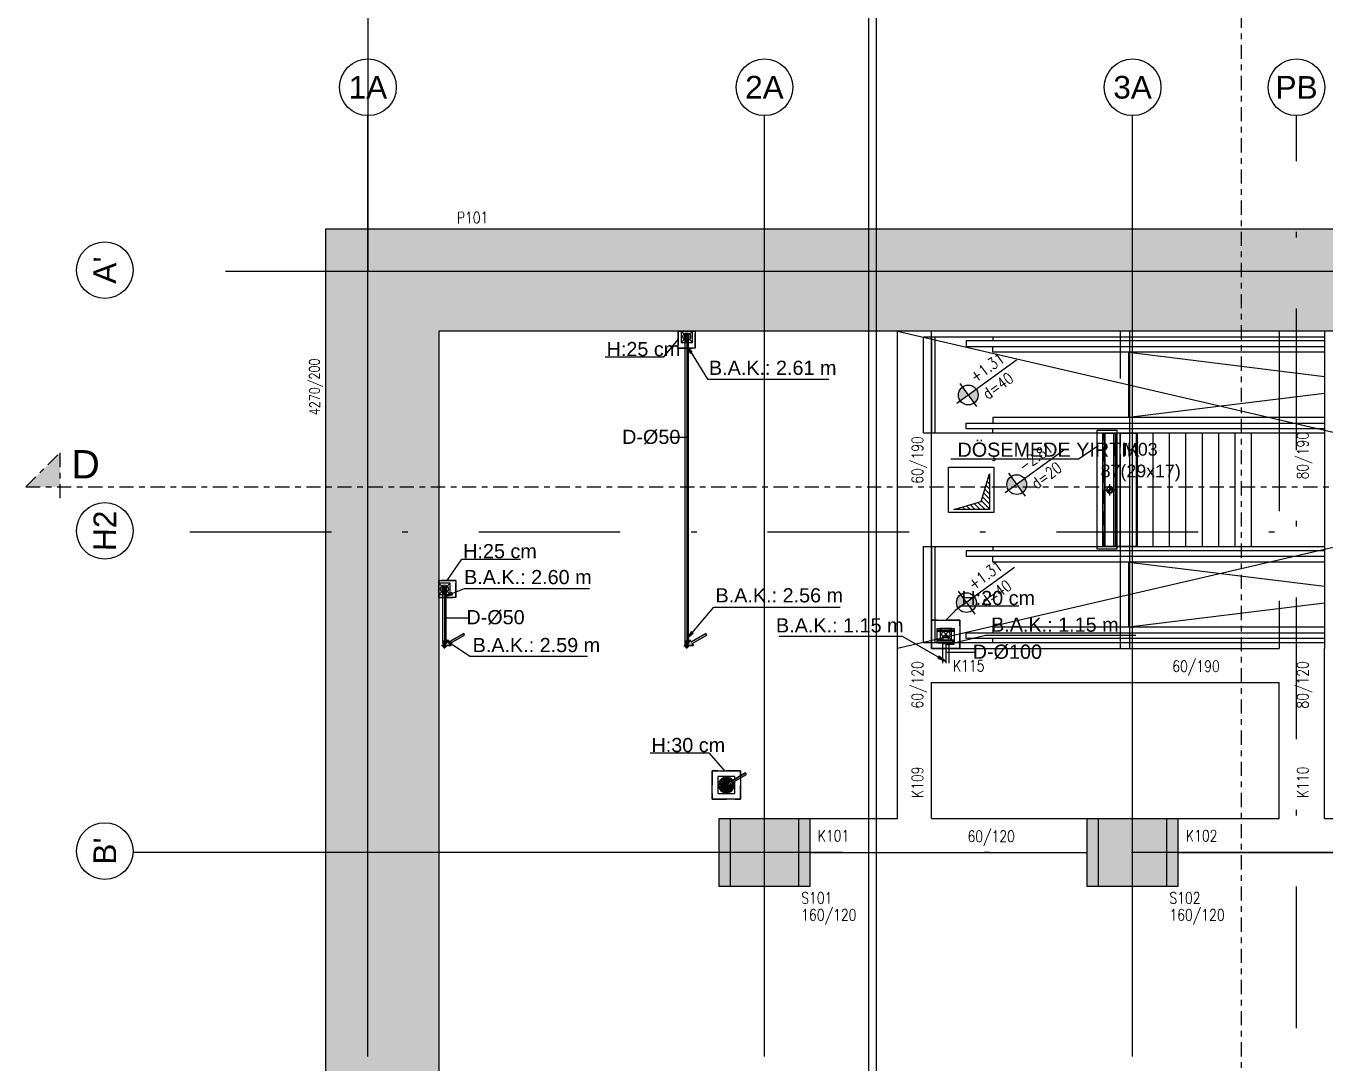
# Model space of a CAD drawing. Header units: millimetres. Extents: x 400408 to 401334, y 4543945 to 4544229.
# Drawn here: x 400591.96 to 400614.89, y 4544118.56 to 4544136.86 of the extents above; entities that cross this region are included whole.
import ezdxf
from ezdxf.enums import TextEntityAlignment as Align

# ---------------------------------------------------------------- set-up
doc = ezdxf.new("R2010")
doc.units = ezdxf.units.MM
for name, pattern in [('AKS', [3, 2.5, -0.25, 0, -0.25]), ('CENTER', [2, 1.25, -0.25, 0.25, -0.25]), ('CIZGI', [0.4, 0.25, -0.15]), ('CONTINU', [0]), ('DASHDOT2', [0.5, 0.25, -0.125, 0, -0.125]), ('HIDDEN', [0.375, 0.25, -0.125]), ('HIDDEN2', [4.7625, 3.175, -1.5875])]:
    doc.linetypes.add(name, pattern=pattern)
for name, color, linetype in [('aks prota', 2, 'AKS'), ('altlık_PROTA', 8, 'Continuous'), ('bosluk prota', 2, 'Continuous'), ('bosluk tarama prota', 8, 'Continuous'), ('caks prota', 4, 'Continuous'), ('kesit tarama prota', 252, 'Continuous'), ('kiriş boyutu prota', 6, 'Continuous'), ('kiriş prota', 6, 'Continuous'), ('kolon prota', 1, 'Continuous'), ('kolon tarama prota', 252, 'Continuous'), ('lkolon prota', 4, 'Continuous'), ('lperde prota', 4, 'Continuous'), ('merdiven prota', 2, 'Continuous'), ('perde prota', 1, 'Continuous'), ('PRT-AL-TUNEL_EKSENI', 14, 'DASHDOT2'), ('PRT-MI-a_fit_drainage', 10, 'Continuous'), ('prt-s-taxis', 7, 'Continuous'), ('skesit prota', 7, 'Continuous'), ('st-s_level (kot)', 6, 'Continuous'), ('st-s_levelmark (kot işareti)', 4, 'Continuous'), ('st_s_ölçü', 4, 'Continuous'), ('taks prota', 7, 'Continuous'), ('temel prota', 6, 'Continuous'), ('tkesit prota', 7, 'Continuous'), ('tkiris prota', 6, 'Continuous'), ('tkolon prota', 6, 'Continuous'), ('tperde prota', 6, 'Continuous')]:
    doc.layers.add(name, color=color, linetype=linetype)
doc.styles.add('Arial', font='Arial.ttf')
doc.styles.add('OLCU', font='romanstw.shx')
doc.styles.add('PRT-MI-a_Arial', font='Arial.ttf', dxfattribs={"height": 30})
doc.styles.add('TAKS', font='Arial Unicode.ttf')
doc.styles.add('TKIRIS', font='romanstw.shx')
doc.styles.add('tkolon', font='romanstw.shx')

# ---------------------------------------------------------------- blocks, each defined once
blk = doc.blocks.new('yürüyen mer 1-')
at = {"color": 253}
blk.add_lwpolyline([(-143.4, 35), (-143.4, 205)], dxfattribs=at)
at = {"layer": 'st_s_ölçü', "color": 252, "ltscale": 0.1}
blk.add_line((-830.5, 205), (-830.5, 35), dxfattribs=at)
for points in [[(-143.4, 205), (-851.5, 205), (-851.5, 35), (-143.4, 35)], [(-143.4, 197.5), (-775.8, 197.5), (-775.8, 187.7), (-143.4, 187.7)], [(-728.8, 205), (-728.8, 197.5)], [(-143.4, 177.5), (-728.8, 177.5), (-728.8, 187.7)], [(-143.4, 135), (-488.6, 177.5), (-488.6, 62.5), (-143.4, 105)], [(-143.4, 42.5), (-775.8, 42.5), (-775.8, 52.2), (-143.4, 52.2)], [(-143.4, 62.5), (-728.8, 62.5), (-728.8, 52.2)], [(-728.8, 35), (-728.8, 42.5)]]:
    blk.add_lwpolyline(points, dxfattribs=at)
blk = doc.blocks.new('MEKANİK+2.81')
at = {"layer": 'altlık_PROTA'}
for points in [[(7660, -22209), (7722, -22347), (7756, -22326)], [(3383, -26640), (3529, -26603), (3515, -26566)], [(7660, -27389), (7772, -27287), (7742, -27262)], [(3403, -27505), (3501, -27505), (3479, -27467), (3738, -27318), (3723, -27292), (3464, -27441), (3442, -27403), (3383, -27505)], [(3383, -27389), (3496, -27488), (3518, -27455)], [(7681, -27505), (7778, -27505), (7756, -27467), (8015, -27318), (8000, -27292), (7741, -27441), (7719, -27403), (7660, -27505)], [(12233, -27493), (12383, -27477), (12374, -27439)], [(12233, -27784), (12113, -27692), (12093, -27726)], [(8381, -29965), (8478, -29965), (8457, -29927), (8715, -29777), (8700, -29751), (8441, -29901), (8419, -29862), (8360, -29965)]]:
    blk.add_hatch(color=256, dxfattribs=at).paths.add_polyline_path(points, flags=0)
for p, q in [((7510, -21955), (7810, -21955)), ((7510, -22255), (7510, -21955)), ((7700, -22015), (7620, -22015)), ((7620, -22015), (7620, -22095)), ((7660, -22105), (7660, -22005)), ((7700, -22095), (7700, -22015)), ((7810, -21955), (7810, -22255)), ((7258, -22412), (7510, -22105)), ((7610, -22055), (7710, -22055)), ((7620, -22095), (7700, -22095)), ((7628, -22050), (7623, -22050)), ((7623, -22060), (7628, -22060)), ((7626, -22114), (7626, -22133)), ((7627, -22133), (7627, -27427)), ((7629, -22050), (7628, -22050)), ((7628, -22060), (7629, -22060)), ((7641, -22050), (7635, -22050)), ((7635, -22060), (7641, -22060)), ((7654, -22050), (7648, -22050)), ((7648, -22060), (7654, -22060)), ((7655, -22018), (7655, -22023)), ((7655, -22023), (7655, -22024)), ((7655, -22030), (7655, -22036)), ((7655, -22043), (7655, -22049)), ((7655, -22061), (7655, -22068)), ((7655, -22075), (7655, -22080)), ((7655, -22087), (7655, -22088)), ((7655, -22088), (7655, -22092)), ((7660, -22095), (7660, -22114)), ((7660, -22114), (7660, -22133)), ((7660, -22133), (7660, -27427)), ((7660, -22209), (7722, -22347)), ((7756, -22326), (7660, -22209)), ((7660, -22209), (8025, -22802)), ((7665, -22023), (7665, -22018)), ((7665, -22024), (7665, -22023)), ((7665, -22036), (7665, -22030)), ((7665, -22049), (7665, -22043)), ((7665, -22068), (7665, -22061)), ((7665, -22080), (7665, -22075)), ((7665, -22088), (7665, -22087)), ((7665, -22092), (7665, -22088)), ((7673, -22050), (7666, -22050)), ((7666, -22060), (7673, -22060)), ((7685, -22050), (7680, -22050)), ((7680, -22060), (7685, -22060)), ((7692, -22050), (7692, -22050)), ((7692, -22060), (7692, -22060)), ((7697, -22050), (7693, -22050)), ((7693, -22060), (7697, -22060)), ((7693, -27427), (7693, -22133)), ((7694, -22133), (7694, -22114)), ((6223, -22412), (7258, -22412)), ((7810, -22255), (7510, -22255)), ((7722, -22347), (7756, -22326)), ((8025, -22802), (10168, -22802)), ((7660, -23831), (7365, -23831)), ((14904, -23705), (15254, -23705)), ((14904, -25805), (14904, -23705)), ((15004, -23755), (15034, -23755)), ((15004, -25755), (15004, -23755)), ((15034, -23755), (15049, -23755)), ((15034, -25755), (15034, -23755)), ((15049, -23755), (15204, -23755)), ((15049, -25755), (15049, -23755)), ((15204, -23755), (15224, -23755)), ((15204, -25755), (15204, -23755)), ((15224, -23755), (15254, -23755)), ((15224, -23755), (15224, -25755)), ((15254, -23705), (15254, -25805)), ((15254, -25755), (15254, -23755)), ((14574, -24217), (14904, -23987)), ((14574, -24217), (12323, -24217)), ((15029, -24755), (15229, -24755)), ((15129, -24855), (15129, -24655)), ((15254, -25805), (14904, -25805)), ((15034, -25755), (15004, -25755)), ((15049, -25755), (15034, -25755)), ((15204, -25755), (15049, -25755)), ((15224, -25755), (15204, -25755)), ((15254, -25755), (15224, -25755)), ((3433, -26355), (3691, -25977)), ((3691, -25977), (4726, -25977)), ((3283, -26655), (3283, -26355)), ((3283, -26355), (3583, -26355)), ((3583, -26355), (3583, -26655)), ((3333, -26505), (3433, -26505)), ((3423, -26465), (3343, -26465)), ((3343, -26465), (3343, -26545)), ((3343, -26545), (3423, -26545)), ((3350, -26500), (3346, -26500)), ((3346, -26510), (3350, -26510)), ((3348, -26564), (3348, -26583)), ((3351, -26500), (3350, -26500)), ((3350, -26510), (3351, -26510)), ((3350, -26583), (3350, -27427)), ((3363, -26500), (3358, -26500)), ((3358, -26510), (3363, -26510)), ((3376, -26500), (3370, -26500)), ((3370, -26510), (3376, -26510)), ((3378, -26468), (3378, -26473)), ((3378, -26473), (3378, -26474)), ((3378, -26480), (3378, -26486)), ((3378, -26493), (3378, -26499)), ((3378, -26511), (3378, -26518)), ((3378, -26525), (3378, -26530)), ((3378, -26537), (3378, -26538)), ((3378, -26538), (3378, -26542)), ((3383, -26555), (3383, -26455)), ((3383, -26640), (3735, -26499)), ((3383, -26545), (3383, -26564)), ((3383, -26564), (3383, -26583)), ((3515, -26566), (3383, -26640)), ((3383, -26583), (3383, -27427)), ((3383, -26640), (3529, -26603)), ((3388, -26473), (3388, -26468)), ((3388, -26474), (3388, -26473)), ((3388, -26486), (3388, -26480)), ((3388, -26499), (3388, -26493)), ((3388, -26518), (3388, -26511)), ((3388, -26530), (3388, -26525)), ((3388, -26538), (3388, -26537)), ((3388, -26542), (3388, -26538)), ((3395, -26500), (3389, -26500)), ((3389, -26510), (3395, -26510)), ((3407, -26500), (3402, -26500)), ((3402, -26510), (3407, -26510)), ((3415, -26500), (3414, -26500)), ((3414, -26510), (3415, -26510)), ((3420, -26500), (3415, -26500)), ((3415, -26510), (3420, -26510)), ((3416, -27427), (3416, -26583)), ((3417, -26583), (3417, -26564)), ((3423, -26545), (3423, -26465)), ((3529, -26603), (3515, -26566)), ((3735, -26499), (5943, -26499)), ((3583, -26655), (3283, -26655)), ((7660, -27389), (8137, -26825)), ((8137, -26825), (10371, -26825)), ((12233, -27055), (12486, -26802)), ((12486, -26802), (13521, -26802)), ((3383, -27012), (3797, -27012)), ((11983, -27555), (11983, -27055)), ((11983, -27055), (12483, -27055)), ((12483, -27055), (12483, -27555)), ((7742, -27262), (7660, -27389)), ((7660, -27389), (7772, -27287)), ((7772, -27287), (7742, -27262)), ((12083, -27235), (12083, -27205)), ((12083, -27205), (12383, -27205)), ((12083, -27251), (12083, -27235)), ((12083, -27235), (12383, -27235)), ((12083, -27405), (12083, -27251)), ((12083, -27251), (12383, -27251)), ((12383, -27205), (12383, -27235)), ((12383, -27235), (12383, -27251)), ((12383, -27251), (12383, -27405)), ((3333, -27505), (3383, -27505)), ((3348, -27427), (3348, -27446)), ((3383, -27389), (3496, -27488)), ((3518, -27455), (3383, -27389)), ((3383, -27389), (3834, -27690)), ((3442, -27403), (3383, -27505)), ((3442, -27403), (3383, -27505)), ((3383, -27428), (3383, -27446)), ((3383, -27446), (3383, -27473)), ((3383, -27555), (3383, -27455)), ((3383, -27505), (3501, -27505)), ((3501, -27505), (3383, -27505)), ((3417, -27446), (3417, -27427)), ((3464, -27441), (3442, -27403)), ((3464, -27441), (3442, -27403)), ((3723, -27292), (3464, -27441)), ((3464, -27441), (3723, -27292)), ((3479, -27467), (3738, -27318)), ((3479, -27467), (3738, -27318)), ((3501, -27505), (3479, -27467)), ((3479, -27467), (3501, -27505)), ((3496, -27488), (3518, -27455)), ((3738, -27318), (3723, -27292)), ((3738, -27318), (3723, -27292)), ((7610, -27505), (7660, -27505)), ((7626, -27427), (7626, -27446)), ((7719, -27403), (7660, -27505)), ((7719, -27403), (7660, -27505)), ((7660, -27428), (7660, -27446)), ((7660, -27446), (7660, -27473)), ((7660, -27555), (7660, -27455)), ((7660, -27505), (7778, -27505)), ((7778, -27505), (7660, -27505)), ((7694, -27446), (7694, -27427)), ((7741, -27441), (7719, -27403)), ((7741, -27441), (7719, -27403)), ((8000, -27292), (7741, -27441)), ((7741, -27441), (8000, -27292)), ((7756, -27467), (8015, -27318)), ((7756, -27467), (8015, -27318)), ((7778, -27505), (7756, -27467)), ((7756, -27467), (7778, -27505)), ((8015, -27318), (8000, -27292)), ((8015, -27318), (8000, -27292)), ((11471, -27344), (9290, -27344)), ((12233, -27784), (11471, -27344)), ((12083, -27425), (12083, -27405)), ((12083, -27405), (12193, -27405)), ((12083, -27455), (12083, -27425)), ((12383, -27425), (12083, -27425)), ((12083, -27455), (12383, -27455)), ((12174, -27465), (12174, -27812)), ((12183, -27330), (12183, -27425)), ((12183, -27330), (12283, -27330)), ((12183, -27455), (12183, -27465)), ((12283, -27465), (12183, -27465)), ((12233, -27493), (12937, -27323)), ((12374, -27439), (12233, -27493)), ((12233, -27465), (12233, -27812)), ((12233, -27493), (12383, -27477)), ((12272, -27405), (12383, -27405)), ((12283, -27425), (12283, -27330)), ((12283, -27465), (12283, -27455)), ((12292, -27812), (12292, -27465)), ((12383, -27477), (12374, -27439)), ((12383, -27405), (12383, -27425)), ((12383, -27425), (12383, -27455)), ((12937, -27323), (15587, -27323)), ((3834, -27690), (5907, -27690)), ((12483, -27555), (11983, -27555)), ((12113, -27692), (12093, -27726)), ((12093, -27726), (12233, -27784)), ((12233, -27784), (12113, -27692)), ((12233, -27621), (12735, -27621)), ((7015, -29397), (8050, -29397)), ((8050, -29397), (8330, -29715)), ((8110, -30215), (8110, -29715)), ((8110, -29715), (8610, -29715)), ((8700, -29751), (8441, -29901)), ((8441, -29901), (8700, -29751)), ((8457, -29927), (8715, -29777)), ((8457, -29927), (8715, -29777)), ((8610, -29715), (8610, -30215)), ((8715, -29777), (8700, -29751)), ((8715, -29777), (8700, -29751)), ((8510, -29815), (8210, -29815)), ((8210, -29815), (8210, -30115)), ((8241, -29960), (8221, -29960)), ((8221, -29970), (8241, -29970)), ((8260, -29965), (8360, -29965)), ((8286, -29960), (8266, -29960)), ((8266, -29970), (8286, -29970)), ((8331, -29960), (8311, -29960)), ((8311, -29970), (8331, -29970)), ((8355, -29825), (8355, -29845)), ((8355, -29870), (8355, -29890)), ((8355, -29915), (8355, -29935)), ((8355, -29994), (8355, -30014)), ((8355, -30039), (8355, -30060)), ((8419, -29862), (8360, -29965)), ((8419, -29862), (8360, -29965)), ((8360, -30065), (8360, -29865)), ((8360, -29965), (8478, -29965)), ((8478, -29965), (8360, -29965)), ((8365, -29845), (8365, -29825)), ((8365, -29890), (8365, -29870)), ((8365, -29935), (8365, -29915)), ((8365, -30014), (8365, -29994)), ((8365, -30060), (8365, -30039)), ((8390, -29970), (8410, -29970)), ((8441, -29901), (8419, -29862)), ((8441, -29901), (8419, -29862)), ((8435, -29970), (8455, -29970)), ((8478, -29965), (8457, -29927)), ((8457, -29927), (8478, -29965)), ((8500, -29960), (8480, -29960)), ((8480, -29970), (8500, -29970)), ((8510, -29861), (8510, -29815)), ((8510, -30115), (8510, -29895)), ((8610, -30215), (8110, -30215)), ((8210, -30115), (8510, -30115)), ((8355, -30085), (8355, -30105)), ((8365, -30105), (8365, -30085))]:
    blk.add_line(p, q, dxfattribs=at)
at = {"layer": 'altlık_PROTA', "flags": 128}
for points in [[(7630, -22055), (7630, -22054), (7630, -22053), (7630, -22052), (7630, -22050), (7631, -22049), (7631, -22048), (7631, -22047), (7632, -22046), (7632, -22045), (7632, -22043), (7633, -22042), (7633, -22041), (7634, -22040), (7635, -22039), (7635, -22038), (7636, -22037), (7637, -22036), (7637, -22035), (7638, -22034), (7639, -22034), (7640, -22033), (7641, -22032), (7642, -22031), (7643, -22031), (7644, -22030), (7645, -22029), (7646, -22029), (7647, -22028), (7648, -22028), (7649, -22027), (7650, -22027), (7652, -22026), (7653, -22026), (7654, -22026), (7655, -22025), (7656, -22025), (7657, -22025), (7659, -22025), (7660, -22025), (7660, -22025)], [(7630, -22066), (7630, -22064), (7630, -22063), (7630, -22062), (7630, -22061), (7630, -22060), (7630, -22059), (7630, -22058), (7630, -22058), (7630, -22057), (7630, -22056), (7630, -22056), (7630, -22056), (7630, -22055), (7630, -22055), (7630, -22055)], [(7630, -22095), (7630, -22093), (7630, -22091), (7630, -22089), (7630, -22087), (7630, -22085), (7630, -22083), (7630, -22081), (7630, -22079), (7630, -22077), (7630, -22075), (7630, -22073), (7630, -22072)], [(7630, -22114), (7630, -22112), (7630, -22109), (7630, -22107), (7630, -22105), (7630, -22102), (7630, -22100), (7630, -22098), (7630, -22095)], [(7660, -22025), (7661, -22025), (7663, -22025), (7664, -22025), (7665, -22025), (7666, -22026), (7667, -22026), (7668, -22026), (7670, -22027), (7671, -22027), (7672, -22027), (7673, -22028), (7674, -22028), (7675, -22029), (7676, -22030), (7677, -22030), (7678, -22031), (7679, -22032), (7680, -22033), (7681, -22033), (7682, -22034), (7683, -22035), (7683, -22036), (7684, -22037), (7685, -22038), (7686, -22039), (7686, -22040), (7687, -22041), (7687, -22042), (7688, -22043), (7688, -22044), (7689, -22045), (7689, -22047), (7689, -22048), (7690, -22049), (7690, -22050), (7690, -22051), (7690, -22052), (7690, -22054), (7690, -22055), (7690, -22055)], [(7690, -22055), (7690, -22055), (7690, -22055), (7690, -22056), (7690, -22056), (7690, -22056), (7690, -22057), (7690, -22058), (7690, -22058), (7690, -22059), (7690, -22060), (7690, -22061), (7690, -22062), (7690, -22063), (7690, -22064), (7690, -22066)], [(7690, -22072), (7690, -22073), (7690, -22075), (7690, -22077), (7690, -22079), (7690, -22081), (7690, -22082), (7690, -22085), (7690, -22087), (7690, -22089), (7690, -22091), (7690, -22093), (7690, -22095)], [(7690, -22095), (7690, -22098), (7690, -22100), (7690, -22102), (7690, -22104), (7690, -22107), (7690, -22109), (7690, -22112), (7690, -22114), (7690, -22114)], [(3353, -26505), (3353, -26504), (3353, -26503), (3353, -26502), (3353, -26500), (3353, -26499), (3353, -26498), (3354, -26497), (3354, -26496), (3354, -26495), (3355, -26493), (3355, -26492), (3356, -26491), (3356, -26490), (3357, -26489), (3358, -26488), (3358, -26487), (3359, -26486), (3360, -26485), (3361, -26484), (3362, -26484), (3363, -26483), (3363, -26482), (3364, -26481), (3365, -26481), (3366, -26480), (3367, -26479), (3368, -26479), (3370, -26478), (3371, -26478), (3372, -26477), (3373, -26477), (3374, -26476), (3375, -26476), (3376, -26476), (3378, -26475), (3379, -26475), (3380, -26475), (3381, -26475), (3382, -26475), (3383, -26475)], [(3353, -26516), (3353, -26514), (3353, -26513), (3353, -26512), (3353, -26511), (3353, -26510), (3353, -26509), (3353, -26508), (3353, -26508), (3353, -26507), (3353, -26506), (3353, -26506), (3353, -26506), (3353, -26505), (3353, -26505), (3353, -26505)], [(3353, -26545), (3353, -26543), (3353, -26541), (3353, -26539), (3353, -26537), (3353, -26535), (3353, -26533), (3353, -26531), (3353, -26529), (3353, -26527), (3353, -26525), (3353, -26523), (3353, -26522)], [(3353, -26564), (3353, -26562), (3353, -26559), (3353, -26557), (3353, -26555), (3353, -26552), (3353, -26550), (3353, -26548), (3353, -26545)], [(3383, -26475), (3384, -26475), (3385, -26475), (3386, -26475), (3387, -26475), (3389, -26476), (3390, -26476), (3391, -26476), (3392, -26477), (3393, -26477), (3394, -26477), (3396, -26478), (3397, -26478), (3398, -26479), (3399, -26480), (3400, -26480), (3401, -26481), (3402, -26482), (3403, -26483), (3403, -26483), (3404, -26484), (3405, -26485), (3406, -26486), (3407, -26487), (3407, -26488), (3408, -26489), (3409, -26490), (3409, -26491), (3410, -26492), (3410, -26493), (3411, -26494), (3411, -26495), (3412, -26497), (3412, -26498), (3412, -26499), (3412, -26500), (3413, -26501), (3413, -26502), (3413, -26504), (3413, -26505), (3413, -26505)], [(3413, -26505), (3413, -26505), (3413, -26505), (3413, -26506), (3413, -26506), (3413, -26506), (3413, -26507), (3413, -26508), (3413, -26508), (3413, -26509), (3413, -26510), (3413, -26511), (3413, -26512), (3413, -26513), (3413, -26514), (3413, -26516)], [(3413, -26522), (3413, -26523), (3413, -26525), (3413, -26527), (3413, -26529), (3413, -26531), (3413, -26532), (3413, -26535), (3413, -26537), (3413, -26539), (3413, -26541), (3413, -26543), (3413, -26545)], [(3413, -26545), (3413, -26548), (3413, -26550), (3413, -26552), (3413, -26554), (3413, -26557), (3413, -26559), (3413, -26562), (3413, -26564), (3413, -26564)], [(3353, -27446), (3353, -27449), (3353, -27451), (3353, -27454), (3353, -27456), (3353, -27458), (3353, -27461), (3353, -27463), (3353, -27465), (3353, -27467), (3353, -27470), (3353, -27472), (3353, -27474), (3353, -27476), (3353, -27478), (3353, -27480), (3353, -27482), (3353, -27484), (3353, -27485), (3353, -27487), (3353, -27489), (3353, -27490), (3353, -27492)], [(3353, -27492), (3353, -27493), (3353, -27495), (3353, -27496), (3353, -27497), (3353, -27498), (3353, -27500), (3353, -27501), (3353, -27501), (3353, -27502), (3353, -27503), (3353, -27504), (3353, -27504), (3353, -27504), (3353, -27505), (3353, -27505), (3353, -27505), (3353, -27505)], [(3413, -27453), (3413, -27451), (3413, -27449), (3413, -27447), (3413, -27446)], [(7630, -27446), (7630, -27449), (7630, -27451), (7630, -27454), (7630, -27456), (7630, -27458), (7630, -27461), (7630, -27463), (7630, -27465), (7630, -27467), (7630, -27470), (7630, -27472), (7630, -27474), (7630, -27476), (7630, -27478), (7630, -27480), (7630, -27482), (7630, -27484), (7630, -27485), (7630, -27487), (7630, -27489), (7630, -27490), (7630, -27492)], [(7630, -27492), (7630, -27493), (7630, -27495), (7630, -27496), (7630, -27497), (7630, -27498), (7630, -27500), (7630, -27501), (7630, -27501), (7630, -27502), (7630, -27503), (7630, -27504), (7630, -27504), (7630, -27504), (7630, -27505), (7630, -27505), (7630, -27505), (7630, -27505)], [(7690, -27453), (7690, -27451), (7690, -27449), (7690, -27447), (7690, -27446)]]:
    blk.add_lwpolyline(points, dxfattribs=at)
at = {"layer": 'altlık_PROTA'}
for centre, radius, start, end in [((7660, -22055), 37.3, 97.6967, 172.3033), ((7660, -22055), 37.3, 187.6967, 262.3033), ((7660, -22055), 34.3, 90, 270), ((7660, -22055), 33, 0, 180), ((7660, -22055), 33, 180, 0), ((7660, -22055), 32, 98.9893, 171.0107), ((7660, -22055), 32, 188.9893, 261.0107), ((7660, -22055), 25.3, 101.3831, 168.6169), ((7660, -22055), 25.3, 191.3831, 258.6169), ((7660, -22055), 20, 104.4775, 165.5225), ((7660, -22055), 20, 194.4775, 255.5225), ((7660, -22072), 16.5, 90, 270), ((7660, -22055), 13.3, 112.0243, 157.9757), ((7660, -22055), 13.3, 202.0243, 247.9757), ((7660, -22055), 8, 128.6822, 141.3178), ((7660, -22055), 8, 218.6822, 231.3178), ((7660, -22055), 34.3, 270, 90), ((7660, -22039), 16.5, 270, 90), ((7660, -22055), 37.3, 7.6967, 82.3033), ((7660, -22055), 32, 8.9893, 81.0107), ((7660, -22055), 25.3, 11.3831, 78.6169), ((7660, -22055), 20, 14.4775, 75.5225), ((7660, -22055), 13.3, 22.0243, 67.9757), ((7660, -22055), 8, 38.6822, 51.3178), ((7660, -22055), 37.3, 277.6967, 352.3033), ((7660, -22055), 13.3, 292.0243, 337.9757), ((7660, -22055), 8, 308.6822, 321.3178), ((7660, -22055), 25.3, 281.3831, 348.6169), ((7660, -22055), 20, 284.4775, 345.5225), ((7660, -22055), 32, 278.9893, 351.0107), ((15129, -24755), 59, 0, 180), ((15129, -24755), 59, 180, 0), ((15129, -24755), 50, 90, 270), ((15129, -24785), 29.5, 90, 270), ((15129, -24726), 29.5, 270, 90), ((15129, -24755), 50, 270, 90), ((3383, -26505), 37.3, 97.6967, 172.3033), ((3383, -26505), 37.3, 187.6967, 262.3033), ((3383, -26505), 34.3, 90, 270), ((3383, -26505), 33, 0, 180), ((3383, -26505), 33, 180, 0), ((3383, -26505), 32, 98.9893, 171.0107), ((3383, -26505), 32, 188.9893, 261.0107), ((3383, -26505), 25.3, 101.3831, 168.6169), ((3383, -26505), 25.3, 191.3831, 258.6169), ((3383, -26505), 20, 104.4775, 165.5225), ((3383, -26505), 20, 194.4775, 255.5225), ((3383, -26522), 16.5, 90, 270), ((3383, -26505), 13.3, 112.0243, 157.9757), ((3383, -26505), 13.3, 202.0243, 247.9757), ((3383, -26505), 8, 128.6822, 141.3178), ((3383, -26505), 8, 218.6822, 231.3178), ((3383, -26505), 34.3, 270, 90), ((3383, -26489), 16.5, 270, 90), ((3383, -26505), 37.3, 7.6967, 82.3033), ((3383, -26505), 32, 8.9893, 81.0107), ((3383, -26505), 25.3, 11.3831, 78.6169), ((3383, -26505), 20, 14.4775, 75.5225), ((3383, -26505), 13.3, 22.0243, 67.9757), ((3383, -26505), 8, 38.6822, 51.3178), ((3383, -26505), 37.3, 277.6967, 352.3033), ((3383, -26505), 13.3, 292.0243, 337.9757), ((3383, -26505), 8, 308.6822, 321.3178), ((3383, -26505), 25.3, 281.3831, 348.6169), ((3383, -26505), 20, 284.4775, 345.5225), ((3383, -26505), 32, 278.9893, 351.0107), ((3383, -27505), 34.3, 151.9253, 270), ((3383, -27505), 33, 59.8796, 180), ((3383, -27505), 33, 180, 359.9924), ((3383, -27505), 30.2, 170, 270), ((3383, -27522), 16.5, 90.1655, 270), ((3383, -27489), 16.5, 30.1167, 90), ((3383, -27505), 34.3, 270, 0), ((3383, -27505), 30.2, 270, 359.9922), ((7660, -27505), 34.3, 151.9253, 270), ((7660, -27505), 33, 59.8226, 180), ((7660, -27505), 33, 180, 0), ((7660, -27505), 30.2, 170, 270), ((7660, -27522), 16.5, 90, 270), ((7660, -27489), 16.5, 30, 90), ((7660, -27505), 34.3, 270, 0), ((7660, -27505), 30.2, 270, 359.9922), ((8360, -29965), 140, 92.0467, 177.9533), ((8360, -29965), 140, 182.0467, 267.9533), ((8360, -29965), 120, 92.388, 177.612), ((8360, -29965), 120, 182.388, 267.612), ((8360, -29965), 95, 93.017, 176.983), ((8360, -29965), 95, 183.017, 266.983), ((8360, -29965), 75, 93.8226, 176.1774), ((8360, -29965), 75, 183.8226, 266.1774), ((8360, -29965), 59, 60, 180), ((8360, -29965), 59, 180, 0), ((8360, -29965), 50, 95.7392, 174.2608), ((8360, -29965), 50, 185.7392, 264.2608), ((8360, -29965), 30, 99.5941, 170.4059), ((8360, -29994), 29.5, 90, 270), ((8360, -29965), 30, 189.5941, 260.4059), ((8360, -29935), 29.5, 27.1261, 90), ((8360, -29965), 140, 36.2096, 87.9533), ((8360, -29965), 120, 37.2451, 87.612), ((8360, -29965), 95, 60.008, 86.983), ((8360, -29965), 75, 60.009, 86.1774), ((8360, -29965), 50, 60.0101, 84.2608), ((8360, -29965), 30, 59.9958, 80.4059), ((8360, -29965), 95, 273.017, 356.983), ((8360, -29965), 75, 273.8226, 356.1774), ((8360, -29965), 140, 272.0467, 357.9533), ((8360, -29965), 120, 272.388, 357.612), ((8360, -29965), 50, 275.7392, 354.2608), ((8360, -29965), 30, 279.5941, 350.4059), ((8360, -29965), 120, 2.388, 22.7634), ((8360, -29965), 140, 2.0467, 23.7946)]:
    blk.add_arc(centre, radius, start, end, dxfattribs=at)
for centre, major_axis, ratio, start_param, end_param in [((7660, -22114), (34.3, 0), 0.01, 2.617994, 4.712389), ((7660, -22133), (34.3, 0), 0.01, 3.141593, 4.712389), ((7660, -22133), (-33, 0), 0.01, 0, 0.460812), ((7660, -22114), (30.2, 0), 0.01, 2.96706, 4.363323), ((7660, -22133), (-33, 0), 0.01, 4.712389, 6.021386), ((7660, -22114), (-34.3, 0), 0.01, 1.570796, 3.665191), ((7660, -22133), (33, 0), 0.01, 0.261799, 1.570796), ((7660, -22133), (34.3, 0), 0.01, 4.712389, 6.283185), ((7660, -22114), (30.2, 0), 0.01, 5.061455, 6.457718), ((7660, -22133), (33, 0), 0.01, 5.822373, 6.283185), ((3383, -26564), (34.3, 0), 0.01, 2.617994, 4.712389), ((3383, -26583), (34.3, 0), 0.01, 3.141593, 4.712389), ((3383, -26564), (30.2, 0), 0.01, 2.96706, 4.363323), ((3383, -26583), (33, 0), 0.01, 3.141593, 3.602405), ((3383, -26583), (33, 0), 0.01, 1.570796, 2.879793), ((3383, -26564), (-34.3, 0), 0.01, 1.570796, 3.665191), ((3383, -26583), (33, 0), 0.01, 0.261799, 1.570796), ((3383, -26583), (34.3, 0), 0.01, 4.712389, 6.283185), ((3383, -26564), (30.2, 0), 0.01, 5.061455, 6.457718), ((3383, -26583), (33, 0), 0.01, 5.822373, 6.283185), ((3383, -27427), (34.3, 0), 0.01, 2.879793, 4.712389), ((3383, -27446), (34.3, 0), 0.01, 3.141593, 4.712389), ((3383, -27427), (33, 0), 0.01, 3.141593, 3.602405), ((3383, -27427), (34.3, 0), 0.01, 1.570796, 2.879793), ((3383, -27427), (-34.3, 0), 0.01, 1.570796, 3.403392), ((3383, -27427), (34.3, 0), 0.01, 0.261799, 1.570796), ((3383, -27446), (34.3, 0), 0.01, 4.712389, 6.021386), ((3383, -27427), (33, 0), 0.01, 5.822373, 6.283185), ((7660, -27427), (34.3, 0), 0.01, 2.879793, 4.712389), ((7660, -27446), (34.3, 0), 0.01, 3.141593, 4.712389), ((7660, -27427), (33, 0), 0.01, 3.141593, 3.602405), ((7660, -27427), (34.3, 0), 0.01, 1.570796, 2.879793), ((7660, -27427), (-34.3, 0), 0.01, 1.570796, 3.403392), ((7660, -27427), (34.3, 0), 0.01, 0.261799, 1.570796), ((7660, -27446), (34.3, 0), 0.01, 4.712389, 6.021386), ((7660, -27427), (33, 0), 0.01, 5.822373, 6.283185), ((12233, -27465), (59, 0), 0.009607, 3.141593, 4.712389), ((12233, -27465), (59, 0), 0.009607, 2.617994, 3.141593), ((12233, -27465), (59, 0), 0.009607, 1.570796, 2.617994), ((12233, -27465), (59, 0), 0.009607, 4.712389, 6.283185), ((12233, -27465), (59, 0), 0.009607, 0.523599, 1.570796), ((12233, -27465), (59, 0), 0.009607, 0, 0.523599)]:
    blk.add_ellipse(centre, major_axis=major_axis, ratio=ratio, start_param=start_param, end_param=end_param, dxfattribs=at)
at = {"layer": 'altlık_PROTA', "style": 'Arial'}
for s, p in [('H:25 cm', (6246, -22398)), ('B.A.K.: 2.61 m', (8053, -22728)), ('D-Ø50', (6520, -23947)), ('DÖŞEMEDE YIRTIK', (12441, -24173)), ('H:25 cm', (3714, -25963)), ('B.A.K.: 2.60 m', (3730, -26420)), ('B.A.K.: 2.56 m', (8169, -26742)), ('H:20 cm', (12509, -26789)), ('D-Ø50', (3771, -27128)), ('B.A.K.: 1.15 m', (9237, -27272)), ('B.A.K.: 1.15 m', (13034, -27260)), ('B.A.K.: 2.59 m', (3881, -27620)), ('D-Ø100', (12710, -27737)), ('H:30 cm', (7039, -29384))]:
    blk.add_text(s, height=250, dxfattribs=at).set_placement(p)
blk = doc.blocks.new('Stair_Anotation')
at = {"color": 0, "style": 'PRT-MI-a_Arial'}
blk.add_attdef('M.ADI', text='', height=0.2, dxfattribs=at).set_placement((0, 0), align=Align.BOTTOM_CENTER)
blk.add_attdef('BAS.SAYI-(EN-RIHT)', text='', height=0.2, dxfattribs=at).set_placement((0, -0.08), align=Align.TOP_CENTER)
blk = doc.blocks.new('PLAN_KOT')
at = {"layer": 'st-s_levelmark (kot işareti)'}
h = blk.add_hatch(color=256, dxfattribs=at)
h.paths.add_polyline_path([(0, 17.5, 0.414214), (-17.5, 0), (0, 0)])
h.paths.add_polyline_path([(17.5, 0), (0, 0), (0, -17.5, 0.414214)])
for p, q in [((0, 25), (0, -25)), ((105, 0), (-25, 0))]:
    blk.add_line(p, q, dxfattribs=at)
blk.add_circle((0, 0), 17.5, dxfattribs=at)
at = {"layer": 'st-s_level (kot)', "color": 6, "style": 'OLCU', "width": 0.8}
for tag, p in [('KOT', (22.7, 9.8)), ('DÖŞEME_KALINLIĞI', (22.7, -27.6))]:
    blk.add_attdef(tag, p, '', height=20, dxfattribs=at)
blk = doc.blocks.new('YER SUZGECI_20x20')
at = {"color": 2}
blk.add_lwpolyline([(-20, 0), (0, 0), (0, 20), (-20, 20)], close=True, dxfattribs=at)
for points in [[(0, 20), (-20, 0)], [(-20, 20), (0, 0)]]:
    blk.add_lwpolyline(points, dxfattribs=at)
blk.add_circle((-10, 10), 7, dxfattribs=at)

msp = doc.modelspace()

# ---------------------------------------------------------------- hatches: boundary and pattern name
at = {"layer": 'bosluk tarama prota'}
h = msp.add_hatch(dxfattribs=at)
h.set_pattern_fill('ANSI31', color=256, scale=0.5, angle=295)
h.set_pattern_definition([(135, (400605.79431, 4544159.09325), (-0.04419417, -0.04419417), [])])
h.paths.add_polyline_path([(400608.972, 4544128.328), (400608.339, 4544128.328), (400608.824, 4544128.473), (400608.972, 4544128.958)])
at = {"layer": 'kesit tarama prota'}
h = msp.add_hatch(color=256, dxfattribs=at)
h.dxf.hatch_style = 1
h.paths.add_polyline_path([(400592.559, 4544129.328), (400591.959, 4544128.728), (400592.559, 4544128.728)])
at = {"layer": 'kolon tarama prota'}
h = msp.add_hatch(color=256, dxfattribs=at)
h.dxf.hatch_style = 1
h.paths.add_polyline_path([(400648.716, 4544092.378), (400632.975, 4544092.375), (400622.296, 4544084.616), (400616.656, 4544092.378), (400599.247, 4544092.378), (400599.247, 4544131.478), (400702.533, 4544131.478), (400680.149, 4544115.215), (400683.952, 4544115.215), (400684.502, 4544115.615), (400684.102, 4544115.615), (400708.413, 4544133.278), (400597.247, 4544133.278), (400597.247, 4544090.578), (400615.863, 4544090.578), (400621.92, 4544082.241), (400633.39, 4544090.575), (400649.641, 4544090.578), (400673.944, 4544108.235), (400674.344, 4544108.235), (400674.895, 4544108.635), (400671.092, 4544108.635), (400668.533, 4544106.776), (400666.888, 4544109.041), (400664.768, 4544107.501), (400664.944, 4544107.259), (400666.821, 4544108.622), (400668.291, 4544106.6)])
h = msp.add_hatch(color=256, dxfattribs=at)
h.dxf.hatch_style = 1
h.paths.add_polyline_path([(400604.197, 4544122.878), (400605.797, 4544122.878), (400605.797, 4544121.678), (400604.197, 4544121.678)])
h = msp.add_hatch(color=256, dxfattribs=at)
h.dxf.hatch_style = 1
h.paths.add_polyline_path([(400610.697, 4544122.878), (400612.297, 4544122.878), (400612.297, 4544121.678), (400610.697, 4544121.678)])

# ---------------------------------------------------------------- linework, layer by layer
at = {"layer": 'aks prota', "ltscale": 10}
for p, q in [((400597.997, 4544088.578), (400597.997, 4544135.278)), ((400604.997, 4544088.578), (400604.997, 4544135.278)), ((400611.497, 4544088.578), (400611.497, 4544135.278)), ((400710.783, 4544132.528), (400593.85, 4544132.528)), ((400696.675, 4544122.278), (400593.85, 4544122.278))]:
    msp.add_line(p, q, dxfattribs=at)
at = {"layer": 'bosluk prota'}
msp.add_lwpolyline([(400608.972, 4544128.328), (400608.339, 4544128.328), (400608.824, 4544128.473), (400608.972, 4544128.958)], close=True, dxfattribs=at)
at = {"layer": 'caks prota', "ltscale": 0.05}
for centre in [(400597.997, 4544135.778), (400604.997, 4544135.778), (400611.497, 4544135.778), (400614.391, 4544135.778), (400593.351, 4544132.553), (400593.351, 4544127.953), (400593.351, 4544122.303)]:
    msp.add_circle(centre, 0.5, dxfattribs=at)
at = {"layer": 'kiriş prota'}
for p, q in [((400607.347, 4544122.878), (400607.347, 4544131.478)), ((400611.446, 4544125.878), (400611.446, 4544131.478)), ((400614.883, 4544131.478), (400614.883, 4544125.878)), ((400614.083, 4544122.878), (400614.083, 4544125.278)), ((400605.797, 4544122.878), (400607.347, 4544122.878))]:
    msp.add_line(p, q, dxfattribs=at)
at = {"layer": 'kiriş prota', "linetype": 'HIDDEN2'}
for p, q in [((400611.285, 4544125.878), (400611.285, 4544131.478)), ((400614.083, 4544131.478), (400614.083, 4544125.878))]:
    msp.add_line(p, q, dxfattribs=at)
at = {"layer": 'kiriş prota'}
for points in [[(400607.947, 4544125.878), (400607.947, 4544131.478)], [(400607.947, 4544125.878), (400614.083, 4544125.878)], [(400614.883, 4544122.878), (400614.883, 4544125.878)], [(400607.94, 4544125.278), (400614.083, 4544125.278)], [(400607.947, 4544122.878), (400607.947, 4544125.278)], [(400607.947, 4544122.878), (400610.697, 4544122.878)], [(400612.297, 4544122.878), (400614.083, 4544122.878)], [(400614.883, 4544122.878), (400617.697, 4544122.878)], [(400605.797, 4544122.278), (400610.697, 4544122.278)], [(400612.297, 4544122.278), (400617.697, 4544122.278)]]:
    msp.add_lwpolyline(points, dxfattribs=at)
at = {"layer": 'kiriş prota', "linetype": 'HIDDEN'}
msp.add_lwpolyline([(400610.978, 4544129.678), (400611.275, 4544129.678), (400611.275, 4544127.678), (400610.978, 4544127.678)], close=True, dxfattribs=at)
at = {"layer": 'kolon prota', "color": 1}
for points in [[(400604.197, 4544122.878), (400605.797, 4544122.878), (400605.797, 4544121.678), (400604.197, 4544121.678)], [(400610.697, 4544122.878), (400612.297, 4544122.878), (400612.297, 4544121.678), (400610.697, 4544121.678)]]:
    msp.add_lwpolyline(points, close=True, dxfattribs=at)
at = {"layer": 'kolon prota', "color": 5, "linetype": 'HIDDEN', "ltscale": 5}
for points in [[(400604.397, 4544122.878), (400605.597, 4544122.878), (400605.597, 4544121.678), (400604.397, 4544121.678)], [(400610.897, 4544122.878), (400612.097, 4544122.878), (400612.097, 4544121.678), (400610.897, 4544121.678)]]:
    msp.add_lwpolyline(points, close=True, dxfattribs=at)
at = {"layer": 'merdiven prota', "color": 4}
for p, q in [((400607.347, 4544131.478), (400615.116, 4544129.678)), ((400615.116, 4544127.678), (400607.347, 4544125.878))]:
    msp.add_line(p, q, dxfattribs=at)
at = {"layer": 'merdiven prota', "linetype": 'HIDDEN', "ltscale": 10}
for points in [[(400607.802, 4544131.378), (400607.947, 4544131.378), (400607.947, 4544129.678), (400607.802, 4544129.678)], [(400607.802, 4544127.678), (400607.947, 4544127.678), (400607.947, 4544125.978), (400607.802, 4544125.978)]]:
    msp.add_lwpolyline(points, close=True, dxfattribs=at)
for points in [[(400611.278, 4544127.678), (400611.278, 4544129.678)], [(400611.568, 4544127.678), (400611.568, 4544129.678)], [(400611.858, 4544127.678), (400611.858, 4544129.678)], [(400612.148, 4544127.678), (400612.148, 4544129.678)], [(400612.438, 4544127.678), (400612.438, 4544129.678)], [(400612.728, 4544127.678), (400612.728, 4544129.678)], [(400613.018, 4544127.678), (400613.018, 4544129.678)], [(400613.308, 4544127.678), (400613.308, 4544129.678)], [(400613.598, 4544127.678), (400613.598, 4544129.678)]]:
    msp.add_lwpolyline(points, dxfattribs=at)
at = {"layer": 'perde prota'}
for points in [[(400680.149, 4544115.215), (400683.952, 4544115.215), (400684.502, 4544115.615), (400684.102, 4544115.615), (400708.413, 4544133.278), (400597.247, 4544133.278), (400597.247, 4544090.578), (400615.863, 4544090.578), (400621.92, 4544082.241), (400633.39, 4544090.575), (400649.641, 4544090.578), (400673.944, 4544108.235), (400674.344, 4544108.235), (400674.895, 4544108.635), (400671.092, 4544108.635)], [(400680.149, 4544115.215), (400702.533, 4544131.478), (400599.247, 4544131.478), (400599.247, 4544092.378), (400616.656, 4544092.378), (400622.296, 4544084.616), (400632.975, 4544092.375), (400648.716, 4544092.378), (400668.291, 4544106.6)]]:
    msp.add_lwpolyline(points, dxfattribs=at)
at = {"layer": 'PRT-AL-TUNEL_EKSENI', "ltscale": 10}
for p, q in [((400614.39, 4544088.578), (400614.39, 4544135.278)), ((400704.452, 4544127.928), (400593.85, 4544127.928))]:
    msp.add_line(p, q, dxfattribs=at)
at = {"layer": 'PRT-MI-a_fit_drainage', "color": 2, "linetype": 'CIZGI'}
for points in [[(400603.774, 4544131.178), (400603.774, 4544131.478), (400603.474, 4544131.478), (400603.474, 4544131.178)], [(400599.547, 4544127.078), (400599.247, 4544127.078), (400599.247, 4544126.778), (400599.547, 4544126.778)], [(400608.447, 4544126.378), (400607.947, 4544126.378), (400607.947, 4544125.878), (400608.447, 4544125.878)], [(400604.575, 4544123.719), (400604.075, 4544123.719), (400604.075, 4544123.219), (400604.575, 4544123.219)]]:
    msp.add_lwpolyline(points, close=True, dxfattribs=at)
at = {"layer": 'skesit prota', "linetype": 'CENTER', "ltscale": 0.2}
for p, q in [((400613.413, 4544139.829), (400613.413, 4544087.311)), ((400591.959, 4544128.728), (400592.559, 4544129.328)), ((400592.559, 4544129.328), (400592.559, 4544128.428))]:
    msp.add_line(p, q, dxfattribs=at)
msp.add_lwpolyline([(400591.959, 4544128.728), (400710.657, 4544128.728)], dxfattribs=at)
at = {"layer": 'st_s_ölçü', "color": 1, "linetype": 'CONTINU', "ltscale": 0.1}
msp.add_line((400606.972, 4544202.678), (400606.972, 4544111.928), dxfattribs=at)
at = {"layer": 'st_s_ölçü', "color": 4, "linetype": 'CONTINU', "ltscale": 0.1}
for p, q in [((400606.836, 4544202.178), (400606.836, 4544111.928)), ((400597.997, 4544174.216), (400597.997, 4544132.528))]:
    msp.add_line(p, q, dxfattribs=at)
at = {"layer": 'temel prota', "color": 5}
msp.add_lwpolyline([(400611.278, 4544129.678), (400611.578, 4544129.678), (400611.578, 4544127.678), (400611.278, 4544127.678)], close=True, dxfattribs=at)
at = {"layer": 'temel prota'}
msp.add_lwpolyline([(400608.247, 4544129.078), (400609.047, 4544129.078), (400609.047, 4544128.278), (400608.247, 4544128.278), (400608.247, 4544129.078)], dxfattribs=at)

# ---------------------------------------------------------------- block references
at = {"xscale": 0.001000000000000069, "yscale": 0.001000000000000069, "zscale": 0.001000000000000069}
msp.add_blockref('MEKANİK+2.81', (400595.964, 4544153.433), dxfattribs=at)
at = {"layer": 'kolon tarama prota', "xscale": -0.01, "yscale": 0.01, "zscale": 0.01, "rotation": 180}
for p in [(400616.317, 4544131.728), (400616.317, 4544128.028)]:
    msp.add_blockref('yürüyen mer 1-', p, dxfattribs=at)
at = {"layer": 'PRT-MI-a_fit_drainage', "color": 2, "xscale": 0.01, "yscale": 0.01, "zscale": 0.01}
for p, rotation in [((400603.724, 4544131.478), 90.00000000005603), ((400599.247, 4544127.028), 180.0000000000015), ((400608.097, 4544126.228), 180.0000000000015), ((400604.225, 4544123.569), 180.0000000000015)]:
    msp.add_blockref('YER SUZGECI_20x20', p, dxfattribs=dict(at, rotation=rotation))
at = {"layer": 'prt-s-taxis'}
ref = msp.add_blockref('Stair_Anotation', (400611.642, 4544129.212), dxfattribs=dict(at, xscale=-1.125000000000078, yscale=1.125000000000078, zscale=1.125000000000078, rotation=359.9999999653604))
ref.add_attrib('M.ADI', 'M03', dxfattribs={"layer": '0', "color": 0, "height": 0.225, "style": 'PRT-MI-a_Arial'}).set_placement((400611.633, 4544129.212), align=Align.BOTTOM_CENTER)
ref.add_attrib('BAS.SAYI-(EN-RIHT)', '87(29x17)', dxfattribs={"layer": '0', "color": 0, "height": 0.225, "style": 'PRT-MI-a_Arial'}).set_placement((400611.64, 4544129.122), align=Align.TOP_CENTER)
at = {"layer": 'st-s_level (kot)', "linetype": 'CONTINU', "ltscale": 0.1, "xscale": 0.01, "yscale": 0.01, "zscale": 0.01, "rotation": 35.99999999999476}
for p, values in [((400608.595, 4544130.349), {'KOT': '+1.31', 'DÖŞEME_KALINLIĞI': 'd=40'}), ((400609.451, 4544128.769), {'KOT': '-2.81', 'DÖŞEME_KALINLIĞI': 'd=20'}), ((400608.563, 4544126.687), {'KOT': '+1.31', 'DÖŞEME_KALINLIĞI': 'd=40'})]:
    msp.add_blockref('PLAN_KOT', p, dxfattribs=at).add_auto_attribs(values)

# ---------------------------------------------------------------- texts
at = {"layer": 'kiriş boyutu prota', "ltscale": 0.05, "style": 'TKIRIS', "width": 0.8}
for s, p in [('60/190', (400613.034, 4544125.565)), ('60/120', (400609.418, 4544122.565))]:
    msp.add_text(s, height=0.2, dxfattribs=at).set_placement(p, align=Align.MIDDLE_RIGHT)
at = {"layer": 'kiriş prota', "ltscale": 0.05, "style": 'TKIRIS', "width": 0.8}
for s, p in [('K115', (400608.327, 4544125.574)), ('K101', (400605.938, 4544122.574)), ('K102', (400612.438, 4544122.574))]:
    msp.add_text(s, height=0.2, dxfattribs=at).set_placement(p, align=Align.MIDDLE_LEFT)
for s, p in [('K109', (400607.797, 4544123.239)), ('K110', (400614.599, 4544123.239))]:
    msp.add_text(s, height=0.2, rotation=90, dxfattribs=at).set_placement(p)
at = {"layer": 'lkolon prota', "style": 'tkolon', "width": 0.8}
for p in [(400605.647, 4544121.077), (400612.147, 4544121.077)]:
    msp.add_text('160/120', height=0.2, dxfattribs=at).set_placement(p)
at = {"layer": 'lperde prota', "style": 'tkolon', "width": 0.8}
msp.add_text('4270/200', height=0.18, rotation=90.4693, dxfattribs=at).set_placement((400597.057, 4544129.993), align=Align.MIDDLE_LEFT)
at = {"layer": 'taks prota', "style": 'TAKS'}
for s, rotation, p in [('1A', 359.5052, (400597.997, 4544135.778)), ('2A', 359.5052, (400604.997, 4544135.778)), ('3A', 359.5052, (400611.497, 4544135.778)), ('PB', 359.5052, (400614.391, 4544135.778)), ("A'", 89.5052, (400593.351, 4544132.553)), ('H2', 89.5052, (400593.351, 4544127.953)), ("B'", 89.5052, (400593.351, 4544122.303))]:
    msp.add_text(s, height=0.4, rotation=rotation, dxfattribs=at).set_placement(p, align=Align.MIDDLE_CENTER)
at = {"layer": 'tkesit prota', "style": 'Arial'}
msp.add_text('D', height=0.5, dxfattribs=at).set_placement((400592.759, 4544128.878))
at = {"layer": 'tkiris prota', "style": 'TKIRIS', "width": 0.8}
for s, p in [('60/190', (400607.697, 4544129.622)), ('80/190', (400614.499, 4544129.697)), ('60/120', (400607.697, 4544125.654)), ('80/120', (400614.499, 4544125.654))]:
    msp.add_text(s, height=0.2, rotation=90, dxfattribs=at).set_placement(p, align=Align.MIDDLE_RIGHT)
at = {"layer": 'tkolon prota', "style": 'tkolon', "width": 0.8}
for s, p in [('S101', (400605.647, 4544121.377)), ('S102', (400612.147, 4544121.377))]:
    msp.add_text(s, height=0.2, dxfattribs=at).set_placement(p)
at = {"layer": 'tperde prota', "style": 'tkolon', "width": 0.8}
msp.add_text('P101', height=0.2, rotation=0.4693, dxfattribs=at).set_placement((400599.567, 4544133.478), align=Align.MIDDLE_LEFT)

doc.saveas('drawing.dxf')
